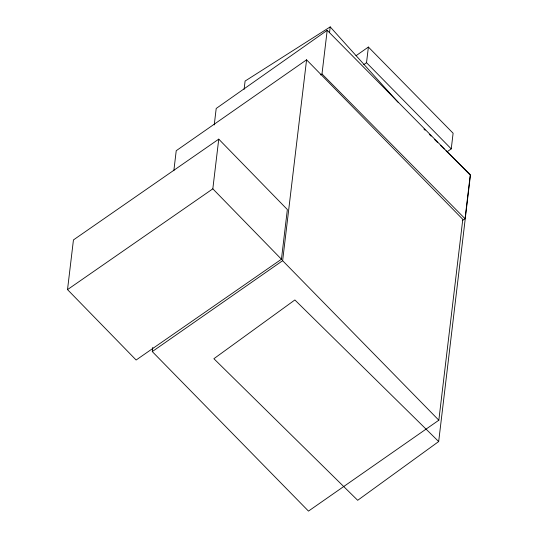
<?xml version="1.0" encoding="UTF-8"?>
<svg xmlns="http://www.w3.org/2000/svg" width="538" height="538" viewBox="0 0 538 538"><rect width="100%" height="100%" fill="white"/><g stroke="black" fill="none" stroke-linecap="round" stroke-linejoin="round"><path stroke-width="0.81" d="M67.519 289.612L73.444 239.928L218.751 139.147L287.359 209.551L281.435 259.235L136.127 360.016L67.519 289.612L212.826 188.831L218.751 139.147M173.841 170.714L176.229 150.707L306.579 59.819L462.788 219.329L438.833 420.212L308.482 511.1L152.274 351.583L152.772 347.413M214.238 124.93L216.202 108.468L327.198 30.316L470.239 175.085L465.034 218.717L462.297 220.647M244.111 89.315L245.099 81.056L330.211 26.9L397.985 102.207M152.274 351.583L282.632 260.695L306.579 59.819M320.621 74.916L321.993 73.948L327.198 30.316M329.525 32.677L330.211 26.9M363.775 64.621L366.526 62.69L368.389 47.048L453.11 133.229L451.248 148.871L447.118 151.763M438.678 441.55L294.871 299.962L213.882 358.712L357.689 500.3L438.678 441.55L470.481 174.863L446.015 150.774M356.015 55.717L368.389 47.048M423.937 129.039L425.128 130.216M429.304 134.325L431.099 136.087M434.677 139.611L437.663 142.55M440.642 145.489L444.227 149.013M321.993 73.948L465.034 218.717M366.526 62.69L451.248 148.871M282.632 260.695L438.833 420.212M212.826 188.831L281.435 259.235"/></g></svg>
